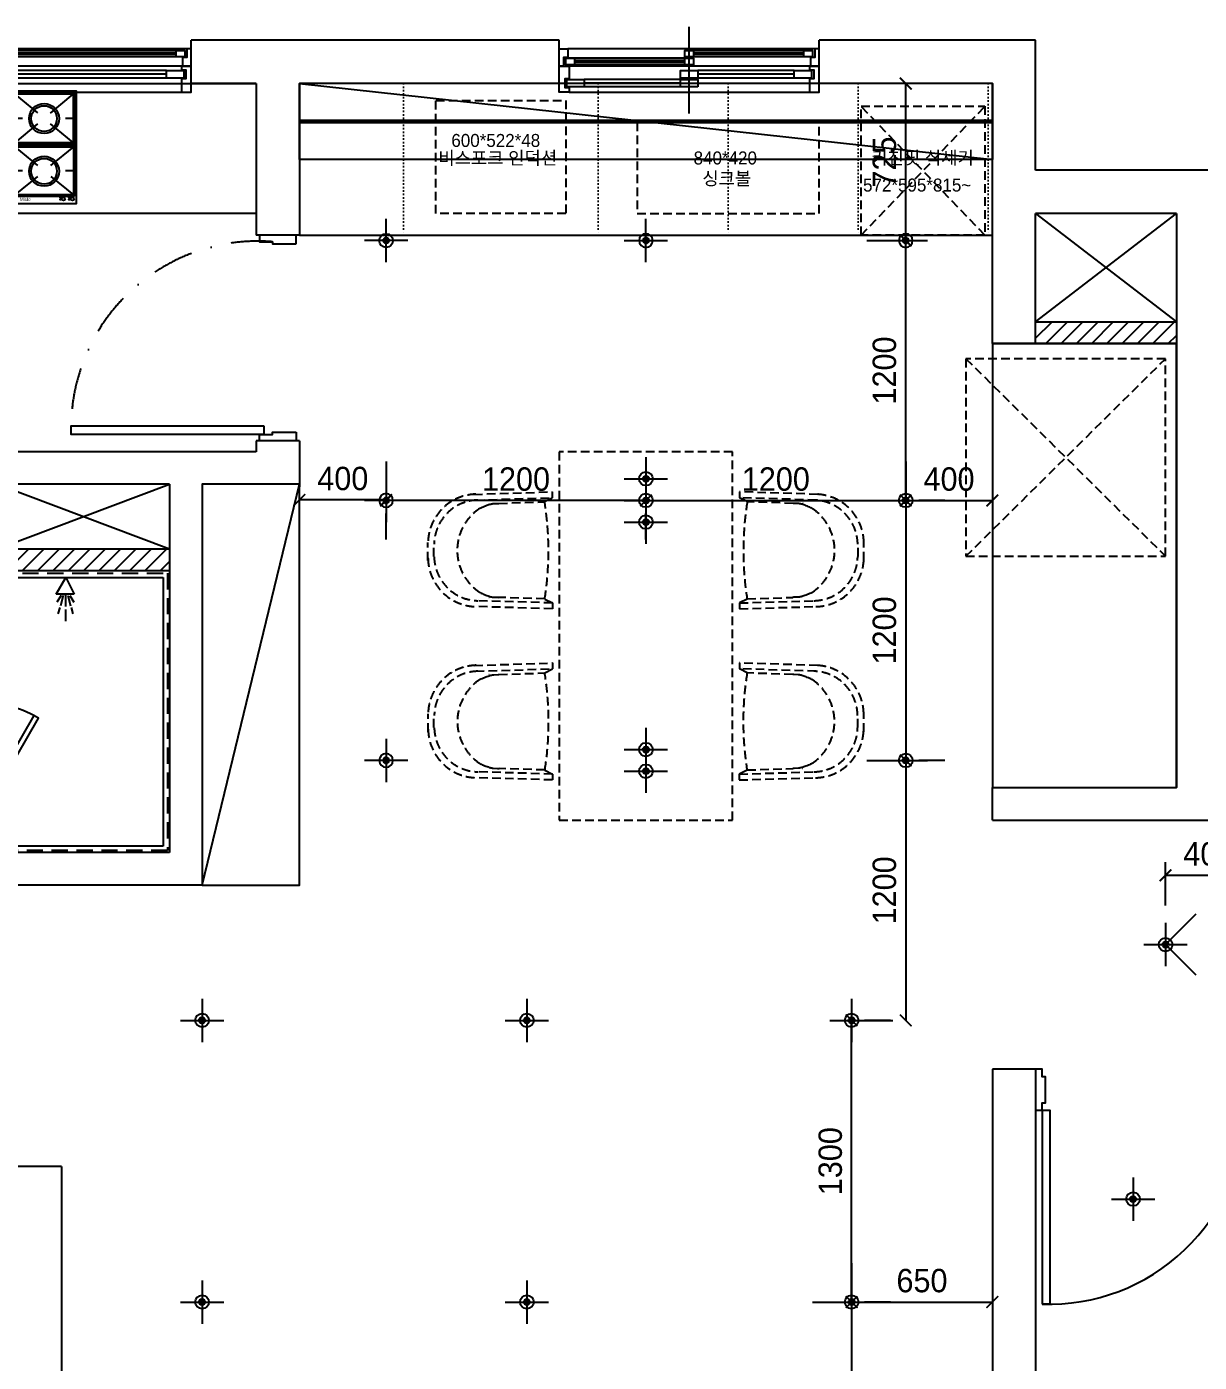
# Model space of a CAD drawing. Extents: x 11416736 to 11582377, y -14295679 to -14163266.
# Drawn here: x 11482548 to 11487963, y -14180405 to -14174239 of the extents above; entities that cross this region are included whole.
import ezdxf

# ---------------------------------------------------------------- set-up
doc = ezdxf.new("R2010")
doc.units = 0
doc.header["$LTSCALE"] = 50
doc.header["$MEASUREMENT"] = 0
for name, pattern in [('DASHDOT', [25.4, 12.7, -6.35, 0, -6.35]), ('DH-HID2', [1.2, 0.8, -0.4]), ('DOT', [6.35, 0, -6.35]), ('HID', [2.3, 1.5, -0.8]), ('HIDDEN', [0.375, 0.25, -0.125])]:
    doc.linetypes.add(name, pattern=pattern)
doc.layers.get('0').update_dxf_attribs({"linetype": 'CONTINUOUS'})
doc.layers.get('DEFPOINTS').update_dxf_attribs({"linetype": 'CONTINUOUS'})
for name, color, linetype in [('! 06 중심선', 11, 'CONTINUOUS'), ('! 07 유리', 153, 'CONTINUOUS'), ('! 08 창호', 4, 'CONTINUOUS'), ('! 32 스크린 75', 155, 'CONTINUOUS'), ('- 02 내력벽', 2, 'CONTINUOUS'), ('- 03 비내력벽', 93, 'CONTINUOUS'), ('- 04 마감선 01', 125, 'CONTINUOUS'), ('- 06 마감선 03_방수', 8, 'HIDDEN'), ('07-DIM WAL', 5, 'CONTINUOUS'), ('6', 6, 'CONTINUOUS'), ('BATH', 4, 'CONTINUOUS'), ('CEIL-LIGHT', 7, 'CONTINUOUS'), ('CO-FURB-DN', 9, 'CONTINUOUS'), ('E-FUR(FIX)', 6, 'CONTINUOUS'), ('F-DOOR', 4, 'CONTINUOUS'), ('FU-FURM', 251, 'DH-HID2'), ('RC-LIGHT', 7, 'CONTINUOUS')]:
    doc.layers.add(name, color=color, linetype=linetype)
doc.styles.add('DH-TEXT', font='')
doc.styles.add('YOURNAME', font='HY울릉도M.TTF')
doc.styles.add('코레일둥고', font='Korail_Round_Gothic_Medium.ttf')
doc.styles.get('DH-TEXT').set_extended_font_data('HY울릉도L')
doc.dimstyles.new('YOURNAME-60', dxfattribs={"dimscale": 60, "dimtxt": 1.8, "dimasz": 0.9, "dimexe": 1, "dimexo": 3, "dimgap": 0.7, "dimtad": 1, "dimdec": 0, "dimzin": 0, "dimdsep": 46, "dimtxsty": 'YOURNAME', "dimblk": 'ARCHTICK', "dimcen": 0, "dimclrd": 1, "dimclre": 1, "dimclrt": 7, "dimadec": 0, "dimazin": 0, "dimtfac": 1, "dimtdec": 0, "dimtix": 1, "dimtmove": 2, "dimatfit": 3, "dimldrblk": 'ARCHTICK', "dimfxl": 0, "dimtolj": 1, "dimtzin": 0, "dimarcsym": 0})

# ---------------------------------------------------------------- blocks, each defined once
blk = doc.blocks.new('F-512')
at = {"layer": 'FU-FURM'}
for p, q in [((502.1, 1056.6), (419.2, 1056.7)), ((1292.1, 1055.9), (1209.2, 1056)), ((482.9, 1029.6), (426.4, 1029.7)), ((1272.9, 1029), (1216.4, 1029)), ((196.3, 844.4), (184.7, 482.4)), ((223, 837.4), (211.7, 482.3)), ((253.4, 801.6), (251.1, 796)), ((255.8, 807), (253.4, 801.6)), ((258.1, 812), (255.8, 807)), ((260.4, 816.5), (258.1, 812)), ((649.7, 816), (652, 811.5)), ((652, 811.5), (654.4, 806.5)), ((654.4, 806.5), (656.7, 801.1)), ((697.7, 481.7), (687.1, 839.3)), ((724.7, 481.7), (714.3, 832.5)), ((986.3, 843.7), (974.7, 481.7)), ((1013, 836.7), (1001.7, 481.6)), ((1045.8, 806.3), (1043.4, 800.9)), ((1048.1, 811.3), (1045.8, 806.3)), ((1050.4, 815.8), (1048.1, 811.3)), ((1439.7, 815.3), (1442, 810.8)), ((1442, 810.8), (1444.4, 805.8)), ((1444.4, 805.8), (1446.7, 800.4)), ((1487.7, 481), (1477.1, 838.6)), ((1514.7, 481), (1504.3, 831.8)), ((238.8, 753.2), (238.4, 733.1)), ((239.2, 756.6), (238.8, 753.2)), ((239.8, 759.9), (239.2, 756.6)), ((240.4, 763.4), (239.8, 759.9)), ((241.2, 767), (240.4, 763.4)), ((242.3, 770.9), (241.2, 767)), ((243.5, 775.1), (242.3, 770.9)), ((245.1, 779.8), (243.5, 775.1)), ((246.9, 784.9), (245.1, 779.8)), ((248.9, 790.4), (246.9, 784.9)), ((251.1, 796), (248.9, 790.4)), ((656.7, 801.1), (659, 795.5)), ((659, 795.5), (661.2, 789.9)), ((661.2, 789.9), (663.2, 784.4)), ((663.2, 784.4), (665, 779.2)), ((665, 779.2), (666.6, 774.5)), ((666.6, 774.5), (667.8, 770.4)), ((667.8, 770.4), (668.8, 766.5)), ((668.8, 766.5), (669.6, 762.9)), ((669.6, 762.9), (670.3, 759.4)), ((670.3, 759.4), (670.8, 756.1)), ((670.8, 756.1), (671.2, 736)), ((1028.8, 752.5), (1028.4, 732.4)), ((1029.2, 755.9), (1028.8, 752.5)), ((1029.8, 759.3), (1029.2, 755.9)), ((1030.4, 762.7), (1029.8, 759.3)), ((1031.2, 766.3), (1030.4, 762.7)), ((1032.3, 770.2), (1031.2, 766.3)), ((1033.5, 774.4), (1032.3, 770.2)), ((1035.1, 779.1), (1033.5, 774.4)), ((1036.9, 784.2), (1035.1, 779.1)), ((1038.9, 789.7), (1036.9, 784.2)), ((1041.1, 795.3), (1038.9, 789.7)), ((1043.4, 800.9), (1041.1, 795.3)), ((1446.7, 800.4), (1449, 794.8)), ((1449, 794.8), (1451.2, 789.2)), ((1451.2, 789.2), (1453.2, 783.7)), ((1453.2, 783.7), (1455, 778.6)), ((1455, 778.6), (1456.6, 773.9)), ((1456.6, 773.9), (1457.8, 769.7)), ((1457.8, 769.7), (1458.8, 765.8)), ((1458.8, 765.8), (1459.6, 762.2)), ((1459.6, 762.2), (1460.3, 758.7)), ((1460.3, 758.7), (1460.8, 755.4)), ((1460.8, 755.4), (1461.2, 735.3)), ((238, 729.4), (230.9, 518.2)), ((238.4, 733.1), (238, 729.4)), ((671.2, 736), (671.6, 732.5)), ((671.6, 732.5), (672, 728.9)), ((678.6, 517.7), (672, 728.9)), ((1028, 728.7), (1020.9, 517.6)), ((1028.4, 732.4), (1028, 728.7)), ((1461.2, 735.3), (1461.6, 731.9)), ((1461.6, 731.9), (1462, 728.2)), ((1468.6, 517), (1462, 728.2)), ((229.7, 518.3), (211.7, 482.3)), ((679.7, 517.7), (697.7, 481.7)), ((1019.7, 517.6), (1001.7, 481.6)), ((1469.7, 517), (1487.7, 481)), ((1700, 450), (0, 450)), ((0, 450), (0, -350)), ((184.7, 482.4), (211.7, 482.3)), ((697.7, 481.7), (724.7, 481.7)), ((974.7, 481.7), (1001.7, 481.6)), ((1487.7, 481), (1514.7, 481)), ((1700, -350), (1700, 450)), ((0, -350), (1700, -350)), ((184.7, -382.4), (211.7, -382.3)), ((196.3, -744.4), (184.7, -382.4)), ((229.7, -418.3), (211.7, -382.3)), ((223, -737.4), (211.7, -382.3)), ((238, -629.4), (230.9, -418.2)), ((678.6, -417.7), (672, -628.9)), ((679.7, -417.7), (697.7, -381.7)), ((697.7, -381.7), (687.1, -739.3)), ((697.7, -381.7), (724.7, -381.7)), ((724.7, -381.7), (714.3, -732.5)), ((974.7, -381.7), (1001.7, -381.6)), ((986.3, -743.7), (974.7, -381.7)), ((1019.7, -417.6), (1001.7, -381.6)), ((1013, -736.7), (1001.7, -381.6)), ((1028, -628.7), (1020.9, -417.6)), ((1468.6, -417), (1462, -628.2)), ((1469.7, -417), (1487.7, -381)), ((1487.7, -381), (1477.1, -738.6)), ((1487.7, -381), (1514.7, -381)), ((1514.7, -381), (1504.3, -731.8)), ((238.4, -633.1), (238, -629.4)), ((238.8, -653.2), (238.4, -633.1)), ((239.2, -656.6), (238.8, -653.2)), ((239.8, -659.9), (239.2, -656.6)), ((240.4, -663.4), (239.8, -659.9)), ((241.2, -667), (240.4, -663.4)), ((242.3, -670.9), (241.2, -667)), ((243.5, -675.1), (242.3, -670.9)), ((245.1, -679.8), (243.5, -675.1)), ((665, -679.2), (666.6, -674.5)), ((666.6, -674.5), (667.8, -670.4)), ((667.8, -670.4), (668.8, -666.5)), ((668.8, -666.5), (669.6, -662.9)), ((669.6, -662.9), (670.3, -659.4)), ((670.3, -659.4), (670.8, -656.1)), ((670.8, -656.1), (671.2, -636)), ((671.2, -636), (671.6, -632.5)), ((671.6, -632.5), (672, -628.9)), ((1028.4, -632.4), (1028, -628.7)), ((1028.8, -652.5), (1028.4, -632.4)), ((1029.2, -655.9), (1028.8, -652.5)), ((1029.8, -659.3), (1029.2, -655.9)), ((1030.4, -662.7), (1029.8, -659.3)), ((1031.2, -666.3), (1030.4, -662.7)), ((1032.3, -670.2), (1031.2, -666.3)), ((1033.5, -674.4), (1032.3, -670.2)), ((1035.1, -679.1), (1033.5, -674.4)), ((1455, -678.6), (1456.6, -673.9)), ((1456.6, -673.9), (1457.8, -669.7)), ((1457.8, -669.7), (1458.8, -665.8)), ((1458.8, -665.8), (1459.6, -662.2)), ((1459.6, -662.2), (1460.3, -658.7)), ((1460.3, -658.7), (1460.8, -655.4)), ((1460.8, -655.4), (1461.2, -635.3)), ((1461.2, -635.3), (1461.6, -631.9)), ((1461.6, -631.9), (1462, -628.2)), ((246.9, -684.9), (245.1, -679.8)), ((248.9, -690.4), (246.9, -684.9)), ((251.1, -696), (248.9, -690.4)), ((253.4, -701.6), (251.1, -696)), ((255.8, -707), (253.4, -701.6)), ((258.1, -712), (255.8, -707)), ((260.4, -716.5), (258.1, -712)), ((649.7, -716), (652, -711.5)), ((652, -711.5), (654.4, -706.5)), ((654.4, -706.5), (656.7, -701.1)), ((656.7, -701.1), (659, -695.5)), ((659, -695.5), (661.2, -689.9)), ((661.2, -689.9), (663.2, -684.4)), ((663.2, -684.4), (665, -679.2)), ((1036.9, -684.2), (1035.1, -679.1)), ((1038.9, -689.7), (1036.9, -684.2)), ((1041.1, -695.3), (1038.9, -689.7)), ((1043.4, -700.9), (1041.1, -695.3)), ((1045.8, -706.3), (1043.4, -700.9)), ((1048.1, -711.3), (1045.8, -706.3)), ((1050.4, -715.8), (1048.1, -711.3)), ((1439.7, -715.3), (1442, -710.8)), ((1442, -710.8), (1444.4, -705.8)), ((1444.4, -705.8), (1446.7, -700.4)), ((1446.7, -700.4), (1449, -694.8)), ((1449, -694.8), (1451.2, -689.2)), ((1451.2, -689.2), (1453.2, -683.7)), ((1453.2, -683.7), (1455, -678.6)), ((502.1, -956.6), (419.2, -956.7)), ((482.9, -929.6), (426.4, -929.7)), ((1292.1, -955.9), (1209.2, -956)), ((1272.9, -929), (1216.4, -929))]:
    blk.add_line(p, q, dxfattribs=at)
for centre, radius, start, end in [((422.7, 829.5), 227.2, 90.767, 178.64329), ((487.5, 829.4), 227.2, 1.215, 89.0908), ((1212.7, 828.8), 227.2, 90.767, 178.64329), ((1277.5, 828.7), 227.2, 1.215, 89.0908), ((429.4, 821.7), 206.6, 90.767, 178.64347), ((480.8, 821.6), 206.6, 1.215, 89.0908), ((1219.4, 821), 206.6, 90.767, 178.64347), ((1270.8, 821), 206.6, 1.215, 89.0908), ((454.9, 689.3), 232.4, 33.053, 146.805), ((1244.9, 688.6), 232.4, 33.053, 146.805), ((454.9, 689.3), 232.4, 158.2072, 158.33), ((454.9, 689.3), 232.4, 21.528, 21.651), ((1244.9, 688.6), 232.4, 158.2072, 158.33), ((1244.9, 688.6), 232.4, 21.528, 21.651), ((456.5, 1915.2), 1415.3, 260.781, 279.077), ((1246.5, 1914.6), 1415.3, 260.781, 279.077), ((456.5, -1815.2), 1415.3, 80.923, 99.219), ((1246.5, -1814.6), 1415.3, 80.923, 99.219), ((454.9, -589.3), 232.4, 201.67, 201.7928), ((454.9, -589.3), 232.4, 338.349, 338.472), ((1244.9, -588.6), 232.4, 201.67, 201.7928), ((1244.9, -588.6), 232.4, 338.349, 338.472), ((422.7, -729.5), 227.2, 181.35671, 269.233), ((429.4, -721.7), 206.6, 181.35653, 269.233), ((454.9, -589.3), 232.4, 213.195, 326.947), ((480.8, -721.6), 206.6, 270.9092, 358.785), ((487.5, -729.4), 227.2, 270.9092, 358.785), ((1212.7, -728.8), 227.2, 181.35671, 269.233), ((1219.4, -721), 206.6, 181.35653, 269.233), ((1244.9, -588.6), 232.4, 213.195, 326.947), ((1270.8, -721), 206.6, 270.9092, 358.785), ((1277.5, -728.7), 227.2, 270.9092, 358.785)]:
    blk.add_arc(centre, radius, start, end, dxfattribs=at)
blk = doc.blocks.new('FFLOOR')
at = {"layer": '- 03 비내력벽', "ltscale": 30}
h = blk.add_hatch(dxfattribs=at)
h.set_pattern_fill('_USER', color=3, scale=50, angle=45, pattern_type=0)
h.set_pattern_definition([(45, (0, 0), (-35.35533906, 35.35533906), [])])
h.paths.add_polyline_path([(11457407.6, -14176651.5), (11456607.6, -14176651.5), (11456607.6, -14176351.5), (11456507.6, -14176351.5), (11456507.6, -14176751.5), (11457407.6, -14176751.5)])
h.paths.add_polyline_path([(11462057.6, -14175601.5), (11461407.6, -14175601.5), (11461407.6, -14175701.5), (11462057.6, -14175701.5)])
at = {"layer": '! 06 중심선'}
for p, q in [((11461407.6, -14175601.5), (11462057.6, -14175101.5)), ((11461407.6, -14175101.5), (11462057.6, -14175601.5)), ((11457407.6, -14176651.5), (11456607.6, -14176351.5)), ((11456607.6, -14176651.5), (11457407.6, -14176351.5))]:
    blk.add_line(p, q, dxfattribs=at)
at = {"layer": '! 07 유리', "ltscale": 2}
blk.add_lwpolyline([(11456781, -14177419.3), (11456481, -14177939), (11456502.6, -14177951.5), (11456802.6, -14177431.8)], close=True, dxfattribs=at)
at = {"layer": '! 07 유리'}
blk.add_arc((11456502.6, -14177951.5), 600.5, 62.38594, 90, dxfattribs=at)
at = {"layer": '! 08 창호'}
blk.add_line((11461437.6, -14179241.5), (11461437.6, -14180136.5), dxfattribs=at)
blk.add_lwpolyline([(11461407.6, -14179241.5), (11461437.6, -14179241.5), (11461437.6, -14179206.5), (11461452.6, -14179206.5), (11461452.6, -14179086.5), (11461437.6, -14179086.5), (11461437.6, -14179051.5), (11461407.6, -14179051.5)], close=True, dxfattribs=at)
blk.add_lwpolyline([(11461437.6, -14179241.5), (11461472.6, -14179241.5), (11461472.6, -14180136.5), (11461437.6, -14180136.5)], dxfattribs=at)
blk.add_arc((11461467.7, -14179226.9), 910, 268.10626, 359.08416, dxfattribs=at)
at = {"layer": '! 32 스크린 75'}
for p, q in [((11459807.6, -14174639), (11459807.6, -14174239)), ((11457487.6, -14174341.5), (11455747.6, -14174341.5)), ((11457437.6, -14174348.5), (11456587.6, -14174348.5)), ((11457437.6, -14174359.5), (11456627.6, -14174359.5)), ((11457437.6, -14174367.5), (11456627.6, -14174367.5)), ((11457437.6, -14174378.5), (11456627.6, -14174378.5)), ((11459787.6, -14174384.5), (11459237.6, -14174384.5)), ((11460387.6, -14174341.5), (11459247.6, -14174341.5)), ((11460337.6, -14174348.5), (11459787.6, -14174348.5)), ((11460337.6, -14174359.5), (11459827.6, -14174359.5)), ((11460337.6, -14174367.5), (11459827.6, -14174367.5)), ((11460337.6, -14174378.5), (11459827.6, -14174378.5)), ((11457462.6, -14174421.5), (11455752.6, -14174421.5)), ((11457392.6, -14174441), (11456647.6, -14174441)), ((11460362.6, -14174421.5), (11459252.6, -14174421.5)), ((11459787.6, -14174395.5), (11459277.6, -14174395.5)), ((11459787.6, -14174403.5), (11459277.6, -14174403.5)), ((11459787.6, -14174414.5), (11459277.6, -14174414.5)), ((11460292.6, -14174441), (11459847.6, -14174441)), ((11457392.6, -14174458), (11456647.6, -14174458)), ((11457392.6, -14174476), (11456647.6, -14174476)), ((11459767.6, -14174482), (11459322.6, -14174482)), ((11459767.6, -14174499), (11459322.6, -14174499)), ((11460292.6, -14174458), (11459847.6, -14174458)), ((11460292.6, -14174476), (11459847.6, -14174476)), ((11455752.6, -14174541.5), (11457462.6, -14174541.5)), ((11459252.6, -14174541.5), (11460362.6, -14174541.5)), ((11459767.6, -14174517), (11459322.6, -14174517))]:
    blk.add_line(p, q, dxfattribs=at)
for points in [[(11457477.6, -14174378.5), (11457437.6, -14174378.5), (11457437.6, -14174348.5), (11457477.6, -14174348.5)], [(11459277.6, -14174414.5), (11459237.6, -14174414.5), (11459237.6, -14174384.5), (11459277.6, -14174384.5)], [(11459827.6, -14174378.5), (11459787.6, -14174378.5), (11459787.6, -14174348.5), (11459827.6, -14174348.5)], [(11459827.6, -14174414.5), (11459787.6, -14174414.5), (11459787.6, -14174384.5), (11459827.6, -14174384.5)], [(11460377.6, -14174378.5), (11460337.6, -14174378.5), (11460337.6, -14174348.5), (11460377.6, -14174348.5)], [(11457472.6, -14174476), (11457392.6, -14174476), (11457392.6, -14174441), (11457472.6, -14174441)], [(11457507.6, -14174421.5), (11457462.6, -14174421.5), (11457462.6, -14174438), (11457482.6, -14174438), (11457482.6, -14174479), (11457462.6, -14174479), (11457462.6, -14174541.5), (11457507.6, -14174541.5)], [(11459207.6, -14174421.5), (11459252.6, -14174421.5), (11459252.6, -14174479), (11459232.6, -14174479), (11459232.6, -14174520), (11459252.6, -14174520), (11459252.6, -14174541.5), (11459207.6, -14174541.5)], [(11459847.6, -14174476), (11459767.6, -14174476), (11459767.6, -14174441), (11459847.6, -14174441)], [(11460372.6, -14174476), (11460292.6, -14174476), (11460292.6, -14174441), (11460372.6, -14174441)], [(11460407.6, -14174421.5), (11460362.6, -14174421.5), (11460362.6, -14174438), (11460382.6, -14174438), (11460382.6, -14174479), (11460362.6, -14174479), (11460362.6, -14174541.5), (11460407.6, -14174541.5)], [(11459322.6, -14174517), (11459242.6, -14174517), (11459242.6, -14174482), (11459322.6, -14174482)], [(11459847.6, -14174517), (11459767.6, -14174517), (11459767.6, -14174482), (11459847.6, -14174482)]]:
    blk.add_lwpolyline(points, close=True, dxfattribs=at)
for points in [[(11457507.6, -14174366.5), (11457507.6, -14174341.5), (11457487.6, -14174341.5), (11457487.6, -14174381.5), (11457467.6, -14174381.5), (11457467.6, -14174421.5), (11457507.6, -14174421.5), (11457507.6, -14174396.5)], [(11459207.6, -14174366.5), (11459207.6, -14174341.5), (11459247.6, -14174341.5), (11459247.6, -14174381.5), (11459227.6, -14174381.5), (11459227.6, -14174421.5), (11459207.6, -14174421.5), (11459207.6, -14174396.5)], [(11460407.6, -14174366.5), (11460407.6, -14174341.5), (11460387.6, -14174341.5), (11460387.6, -14174381.5), (11460367.6, -14174381.5), (11460367.6, -14174421.5), (11460407.6, -14174421.5), (11460407.6, -14174396.5)]]:
    blk.add_lwpolyline(points, dxfattribs=at)
at = {"layer": '- 02 내력벽', "ltscale": 30}
for p, q in [((11459207.6, -14174301.5), (11457507.6, -14174301.5)), ((11461407.6, -14174301.5), (11460407.6, -14174301.5)), ((11457807.6, -14174501.5), (11457507.6, -14174501.5)), ((11457807.6, -14174501.5), (11457807.6, -14175201.5)), ((11459207.6, -14174501.5), (11458007.6, -14174501.5)), ((11458007.6, -14174501.5), (11458007.6, -14175201.5)), ((11461207.6, -14174501.5), (11460407.6, -14174501.5)), ((11461207.6, -14175701.5), (11461207.6, -14174501.5)), ((11463507.6, -14174901.5), (11461407.6, -14174901.5)), ((11461407.6, -14175701.5), (11461407.6, -14175101.5)), ((11462057.6, -14175101.5), (11462057.6, -14177751.5)), ((11458007.6, -14175201.5), (11457807.6, -14175201.5)), ((11461207.6, -14175701.5), (11461407.6, -14175701.5)), ((11457807.6, -14176151.5), (11457807.6, -14176201.5)), ((11458007.6, -14176151.5), (11457807.6, -14176151.5)), ((11458007.6, -14176151.5), (11458007.6, -14176351.5)), ((11457807.6, -14176201.5), (11455107.6, -14176201.5)), ((11457407.6, -14176351.5), (11455107.6, -14176351.5)), ((11457407.6, -14176351.5), (11457407.6, -14178051.5)), ((11458007.6, -14176351.5), (11457557.6, -14176351.5)), ((11457557.6, -14176351.5), (11457557.6, -14178201.5)), ((11461207.6, -14177751.5), (11462057.6, -14177751.5)), ((11461207.6, -14177901.5), (11461207.6, -14177751.5)), ((11461207.6, -14177901.5), (11462407.6, -14177901.5)), ((11457407.6, -14178051.5), (11455907.6, -14178051.5)), ((11457557.6, -14178201.5), (11455907.6, -14178201.5)), ((11461207.6, -14179051.5), (11461207.6, -14183351.5)), ((11461407.6, -14179051.5), (11461207.6, -14179051.5)), ((11461407.6, -14179051.5), (11461407.6, -14182601.5)), ((11456907.6, -14179501.5), (11456707.6, -14179501.5)), ((11456907.6, -14179501.5), (11456907.6, -14183351.5))]:
    blk.add_line(p, q, dxfattribs=at)
at = {"layer": '- 02 내력벽'}
for p, q in [((11457507.6, -14174501.5), (11457507.6, -14174301.5)), ((11459207.6, -14174501.5), (11459207.6, -14174301.5)), ((11460407.6, -14174501.5), (11460407.6, -14174301.5)), ((11461407.6, -14174901.5), (11461407.6, -14174301.5)), ((11462057.6, -14175101.5), (11461407.6, -14175101.5))]:
    blk.add_line(p, q, dxfattribs=at)
at = {"layer": '- 03 비내력벽', "color": 3, "ltscale": 30}
for p, q in [((11461407.6, -14175601.5), (11462057.6, -14175601.5)), ((11461407.6, -14175701.5), (11462057.6, -14175701.5))]:
    blk.add_line(p, q, dxfattribs=at)
for points in [[(11457407.6, -14176751.5), (11456507.6, -14176751.5), (11456507.6, -14176351.5)], [(11457407.6, -14176651.5), (11456607.6, -14176651.5), (11456607.6, -14176351.5)]]:
    blk.add_lwpolyline(points, dxfattribs=at)
at = {"layer": '- 04 마감선 01', "ltscale": 30}
for p, q in [((11456477.6, -14176781.5), (11457377.6, -14176781.5)), ((11457377.6, -14176781.5), (11457377.6, -14178021.5)), ((11457377.6, -14178021.5), (11455907.6, -14178021.5))]:
    blk.add_line(p, q, dxfattribs=at)
at = {"layer": '- 06 마감선 03_방수', "linetype": 'HID'}
for p, q in [((11456497.6, -14176761.5), (11457397.6, -14176761.5)), ((11457397.6, -14176761.5), (11457397.6, -14178041.5)), ((11457397.6, -14178041.5), (11455907.6, -14178041.5))]:
    blk.add_line(p, q, dxfattribs=at)
blk = doc.blocks.new('FB-008')
at = {"layer": 'CO-FURB-DN', "color": 251}
for p, q in [((290, 510), (10, 510)), ((290, 510), (10, 510)), ((10, 510), (10, 35)), ((10, 510), (10, 277.5)), ((285, 505), (15, 505)), ((15, 505), (119.9, 418.5)), ((15, 505), (15, 282.5)), ((281.9, 505), (177.6, 418.2)), ((285, 282.5), (285, 505)), ((290, 35), (290, 510)), ((290, 277.5), (290, 510)), ((50.4, 392.8), (15.3, 392.8)), ((285, 392.8), (249, 392.8)), ((119.2, 367.9), (16.6, 282.5)), ((178.5, 368.5), (282.9, 282.5)), ((287.9, 277.5), (8.5, 277.5)), ((287.9, 267.5), (8.5, 267.5)), ((10, 277.5), (290, 277.5)), ((15, 282.5), (285, 282.5)), ((15, 262.5), (285, 262.5)), ((15, 262.5), (120.1, 175.9)), ((15, 40), (15, 262.5)), ((285, 262.5), (179.5, 175.6)), ((285, 262.5), (285, 40)), ((50.4, 152.1), (14.1, 152.1)), ((118.8, 125.5), (15, 40)), ((180.8, 125.9), (285, 40)), ((285, 152.1), (249, 152.1)), ((10, 35), (290, 35)), ((285, 40), (15, 40))]:
    blk.add_line(p, q, dxfattribs=at)
at = {"layer": 'CO-FURB-DN'}
blk.add_lwpolyline([(0, 0), (300, 0), (300, 520), (0, 520)], close=True, dxfattribs=at)
at = {"layer": 'CO-FURB-DN', "color": 251}
for centre, radius in [((149.7, 392.8), 69.3), ((149.7, 392.8), 59.3), ((149.7, 149.9), 69.3), ((149.7, 149.9), 59.3), ((224.7, 27.8), 1.38), ((224.7, 19.1), 1.38), ((239.5, 22.1), 7.55), ((265.6, 27.8), 1.38), ((265.6, 19.1), 1.38), ((281, 22.1), 7.55)]:
    blk.add_circle(centre, radius, dxfattribs=at)
at = {"layer": 'CO-FURB-DN', "color": 251, "style": 'DH-TEXT'}
blk.add_text('Miele', height=15, dxfattribs=at).set_placement((38.3, 12.3))
blk = doc.blocks.new('cjswjdeh')
at = {"layer": '6', "color": 8, "ltscale": 30}
blk.add_line((11483357.6, -14178201.5), (11483807.6, -14176351.5), dxfattribs=at)
for points in [[(11483607.6, -14174501.5), (11483607.6, -14175101.5), (11482407.6, -14175101.5), (11482407.6, -14174501.5), (11483607.6, -14174501.5)], [(11483807.6, -14174501.5), (11483807.6, -14175201.5), (11487007.6, -14175201.5), (11487007.6, -14174501.5), (11483807.6, -14174501.5)], [(11487007.6, -14174501.5), (11487007.6, -14174851.5), (11483807.6, -14174851.5), (11483807.6, -14174501.5), (11487007.6, -14174851.5)]]:
    blk.add_lwpolyline(points, dxfattribs=at)
for points in [[(11487007.6, -14177751.5), (11487857.6, -14177751.5), (11487857.6, -14175701.5), (11487007.6, -14175701.5)], [(11483357.6, -14178201.5), (11483807.6, -14178201.5), (11483807.6, -14176351.5), (11483357.6, -14176351.5)]]:
    blk.add_lwpolyline(points, close=True, dxfattribs=at)
at = {"layer": 'BATH', "color": 8}
for p, q in [((11482683.3, -14176859), (11482727.6, -14176781.5)), ((11482727.6, -14176781.5), (11482767.4, -14176859)), ((11482767.4, -14176859), (11482683.3, -14176859)), ((11482706.1, -14176865.5), (11482687.2, -14176895.5)), ((11482715.9, -14176864.9), (11482703.5, -14176913.1)), ((11482726.3, -14176862.9), (11482726.3, -14176915.6)), ((11482736.8, -14176864.9), (11482749.2, -14176913.1)), ((11482746.6, -14176865.5), (11482765.5, -14176895.5)), ((11482700.3, -14176920.3), (11482691.8, -14176949)), ((11482726.3, -14176930.1), (11482726.3, -14176983.5)), ((11482752.4, -14176920.3), (11482760.9, -14176949))]:
    blk.add_line(p, q, dxfattribs=at)
at = {"layer": 'E-FUR(FIX)', "color": 8, "linetype": 'DOT', "ltscale": 0.05}
for p, q in [((11484287.6, -14174501.5), (11484287.6, -14175201.5)), ((11485187.6, -14174501.5), (11485187.6, -14175201.5)), ((11485787.6, -14174501.5), (11485787.6, -14175201.5)), ((11486387.6, -14174501.5), (11486387.6, -14175201.5)), ((11486987.6, -14174501.5), (11486987.6, -14175201.5))]:
    blk.add_line(p, q, dxfattribs=at)
at = {"layer": 'F-DOOR', "color": 8}
for points in [[(11483792.9, -14175241.5), (11483792.9, -14175201.5), (11483622.4, -14175201.5), (11483622.4, -14175231.5), (11483642.4, -14175231.5), (11483682.4, -14175231.5), (11483682.4, -14175241.5)], [(11483642.4, -14176081.5), (11483642.4, -14176121.5), (11482752.4, -14176121.5), (11482752.4, -14176081.5)], [(11483792.9, -14176111.5), (11483792.9, -14176151.5), (11483622.4, -14176151.5), (11483622.4, -14176121.5), (11483642.4, -14176121.5), (11483682.4, -14176121.5), (11483682.4, -14176111.5)]]:
    blk.add_lwpolyline(points, close=True, dxfattribs=at)
at = {"layer": 'F-DOOR', "color": 8, "linetype": 'DASHDOT', "ltscale": 0.3}
blk.add_arc((11483614.9, -14176091.5), 862.6, 85.51749, 180.66421, dxfattribs=at)
at = {"layer": 'FU-FURM', "color": 8}
for p, q in [((11486401.6, -14175201.5), (11486973.6, -14174606.5)), ((11486973.6, -14175201.5), (11486401.6, -14174606.5)), ((11486885.6, -14176683.5), (11487807.6, -14175771.5)), ((11486885.6, -14175771.5), (11487807.6, -14176683.5))]:
    blk.add_line(p, q, dxfattribs=at)
for points in [[(11485037.6, -14175101.5), (11484437.6, -14175101.5), (11484437.6, -14174579.5), (11485037.6, -14174579.5)], [(11486973.6, -14175201.5), (11486401.6, -14175201.5), (11486401.6, -14174606.5), (11486973.6, -14174606.5)], [(11485367.6, -14175101.5), (11486207.6, -14175101.5), (11486207.6, -14174681.5), (11485367.6, -14174681.5)], [(11486885.6, -14175771.5), (11486885.6, -14176683.5), (11487807.6, -14176683.5), (11487807.6, -14175771.5)]]:
    blk.add_lwpolyline(points, close=True, dxfattribs=at)
blk.add_blockref('FFLOOR', (25800, 0))
at = {"layer": 'CO-FURB-DN', "color": 8}
blk.add_blockref('FB-008', (11482478, -14175055.8), dxfattribs=at)
at = {"layer": 'FU-FURM', "color": 8, "rotation": 270}
blk.add_blockref('F-512', (11485357.6, -14176201.5), dxfattribs=at)
at = {"layer": 'FU-FURM', "color": 8, "style": '코레일둥고'}
for s, p in [('600*522*48', (11484508.9, -14174794)), ('비스포크 인덕션', (11484448.7, -14174874.9)), ('840*420', (11485627.9, -14174874.9)), ('키친핏 식세기', (11486448.3, -14174873.6)), ('싱크볼', (11485668, -14174969.8)), ('572*595*815~', (11486410.4, -14175000))]:
    blk.add_text(s, height=60, dxfattribs=at).set_placement(p)
blk = doc.blocks.new('1s')
at = {"linetype": 'Continuous'}
h = blk.add_hatch(color=4, dxfattribs=at)
h.dxf.hatch_style = 1
edge = h.paths.add_edge_path()
edge.add_arc((11539327.2, -14281065.6), 13.8, 0, 360)
at = {"color": 1, "linetype": 'Continuous'}
for p, q in [((11539327.2, -14280965.6), (11539327.2, -14281165.6)), ((11539427.2, -14281065.6), (11539227.2, -14281065.6))]:
    blk.add_line(p, q, dxfattribs=at)
at = {"color": 4, "linetype": 'Continuous'}
for radius in [31.5, 13.8]:
    blk.add_circle((11539327.2, -14281065.6), radius, dxfattribs=at)
blk = doc.blocks.new('_ARCHTICK')
at = {"color": 0, "linetype": 'ByBlock', "const_width": 0.15}
blk.add_lwpolyline([(-0.5, -0.5), (0.5, 0.5)], dxfattribs=at)
blk = doc.blocks.new('*D247')
at = {"layer": 'CEIL-LIGHT', "color": 1, "lineweight": -2, "ltscale": 30}
for p, q in [((11486177.6, -14180126.5), (11486297.6, -14180126.5)), ((11486357.6, -14180126.5), (11486357.6, -14181426.5)), ((11486177.6, -14181426.5), (11486297.6, -14181426.5))]:
    blk.add_line(p, q, dxfattribs=at)
at = {"layer": 'DEFPOINTS', "color": 0, "ltscale": 30}
for p in [(11486357.6, -14180126.5), (11486357.6, -14181426.5), (11486357.6, -14181426.5)]:
    blk.add_point(p, dxfattribs=at)
at = {"layer": 'CEIL-LIGHT', "color": 1, "lineweight": -2, "ltscale": 30, "xscale": 54, "yscale": 54, "zscale": 54}
for p, rotation in [((11486357.6, -14180126.5), 90), ((11486357.6, -14181426.5), 270)]:
    blk.add_blockref('_ARCHTICK', p, dxfattribs=dict(at, rotation=rotation))
at = {"layer": 'CEIL-LIGHT', "color": 7, "ltscale": 30, "insert": (11486259.5, -14180776.5), "char_height": 108, "attachment_point": 5, "rotation": 90, "style": 'YOURNAME'}
blk.add_mtext('\\A1;1300', dxfattribs=at)
blk = doc.blocks.new('*D249')
at = {"layer": 'CEIL-LIGHT', "color": 1, "lineweight": -2, "ltscale": 30}
for p, q in [((11485407.6, -14176246.1), (11485407.6, -14176366.1)), ((11486607.6, -14176246.1), (11486607.6, -14176366.1)), ((11485407.6, -14176426.1), (11486607.6, -14176426.1))]:
    blk.add_line(p, q, dxfattribs=at)
at = {"layer": 'DEFPOINTS', "color": 0, "ltscale": 30}
for p in [(11485407.6, -14176426.1), (11486607.6, -14176426.1), (11486607.6, -14176426.1)]:
    blk.add_point(p, dxfattribs=at)
at = {"layer": 'CEIL-LIGHT', "color": 1, "lineweight": -2, "ltscale": 30, "xscale": 54, "yscale": 54, "zscale": 54, "rotation": 180}
blk.add_blockref('_ARCHTICK', (11485407.6, -14176426.1), dxfattribs=at)
at = {"layer": 'CEIL-LIGHT', "color": 1, "lineweight": -2, "ltscale": 30, "xscale": 54, "yscale": 54, "zscale": 54}
blk.add_blockref('_ARCHTICK', (11486607.6, -14176426.1), dxfattribs=at)
at = {"layer": 'CEIL-LIGHT', "color": 7, "ltscale": 30, "insert": (11486007.6, -14176327.9), "char_height": 108, "attachment_point": 5, "style": 'YOURNAME'}
blk.add_mtext('\\A1;1200', dxfattribs=at)
blk = doc.blocks.new('*D250')
at = {"layer": 'CEIL-LIGHT', "color": 1, "lineweight": -2, "ltscale": 30}
for p, q in [((11486607.6, -14176426.1), (11486607.6, -14177626.1)), ((11486787.6, -14176426.1), (11486667.6, -14176426.1)), ((11486787.6, -14177626.1), (11486667.6, -14177626.1))]:
    blk.add_line(p, q, dxfattribs=at)
at = {"layer": 'DEFPOINTS', "color": 0, "ltscale": 30}
for p in [(11486607.6, -14176426.1), (11486607.6, -14177626.1), (11486607.6, -14177626.1)]:
    blk.add_point(p, dxfattribs=at)
at = {"layer": 'CEIL-LIGHT', "color": 1, "lineweight": -2, "ltscale": 30, "xscale": 54, "yscale": 54, "zscale": 54}
for p, rotation in [((11486607.6, -14176426.1), 90), ((11486607.6, -14177626.1), 270)]:
    blk.add_blockref('_ARCHTICK', p, dxfattribs=dict(at, rotation=rotation))
at = {"layer": 'CEIL-LIGHT', "color": 7, "ltscale": 30, "insert": (11486509.5, -14177026.1), "char_height": 108, "attachment_point": 5, "rotation": 90, "style": 'YOURNAME'}
blk.add_mtext('\\A1;1200', dxfattribs=at)
blk = doc.blocks.new('*D251')
at = {"layer": 'CEIL-LIGHT', "color": 1, "lineweight": -2, "ltscale": 30}
for p, q in [((11486427.6, -14177626.1), (11486547.6, -14177626.1)), ((11486607.6, -14177626.1), (11486607.6, -14178826.1)), ((11486427.6, -14178826.1), (11486547.6, -14178826.1))]:
    blk.add_line(p, q, dxfattribs=at)
at = {"layer": 'DEFPOINTS', "color": 0, "ltscale": 30}
for p in [(11486607.6, -14177626.1), (11486607.6, -14178826.1), (11486607.6, -14178826.1)]:
    blk.add_point(p, dxfattribs=at)
at = {"layer": 'CEIL-LIGHT', "color": 1, "lineweight": -2, "ltscale": 30, "xscale": 54, "yscale": 54, "zscale": 54}
for p, rotation in [((11486607.6, -14177626.1), 90), ((11486607.6, -14178826.1), 270)]:
    blk.add_blockref('_ARCHTICK', p, dxfattribs=dict(at, rotation=rotation))
at = {"layer": 'CEIL-LIGHT', "color": 7, "ltscale": 30, "insert": (11486509.5, -14178226.1), "char_height": 108, "attachment_point": 5, "rotation": 90, "style": 'YOURNAME'}
blk.add_mtext('\\A1;1200', dxfattribs=at)
blk = doc.blocks.new('*D252')
at = {"layer": '07-DIM WAL', "color": 1, "lineweight": -2, "ltscale": 30}
for p, q in [((11486427.6, -14175226.1), (11486547.6, -14175226.1)), ((11486607.6, -14176426.1), (11486607.6, -14175226.1)), ((11486427.6, -14176426.1), (11486547.6, -14176426.1))]:
    blk.add_line(p, q, dxfattribs=at)
at = {"layer": 'DEFPOINTS', "color": 0, "ltscale": 30}
for p in [(11486607.6, -14175226.1), (11486607.6, -14175226.1), (11486607.6, -14176426.1)]:
    blk.add_point(p, dxfattribs=at)
at = {"layer": '07-DIM WAL', "color": 1, "lineweight": -2, "ltscale": 30, "xscale": 54, "yscale": 54, "zscale": 54}
for p, rotation in [((11486607.6, -14175226.1), 90), ((11486607.6, -14176426.1), 270)]:
    blk.add_blockref('_ARCHTICK', p, dxfattribs=dict(at, rotation=rotation))
at = {"layer": '07-DIM WAL', "color": 7, "ltscale": 30, "insert": (11486509.5, -14175826.1), "char_height": 108, "attachment_point": 5, "rotation": 90, "style": 'YOURNAME'}
blk.add_mtext('\\A1;1200', dxfattribs=at)
blk = doc.blocks.new('*D253')
at = {"layer": '07-DIM WAL', "color": 1, "lineweight": -2, "ltscale": 30}
for p, q in [((11486607.6, -14175226.1), (11486607.6, -14174501.5)), ((11486787.6, -14174501.5), (11486667.6, -14174501.5)), ((11486427.6, -14175226.1), (11486547.6, -14175226.1))]:
    blk.add_line(p, q, dxfattribs=at)
at = {"layer": 'DEFPOINTS', "color": 0, "ltscale": 30}
for p in [(11486607.6, -14174501.5), (11486607.6, -14174501.5), (11486607.6, -14175226.1)]:
    blk.add_point(p, dxfattribs=at)
at = {"layer": '07-DIM WAL', "color": 1, "lineweight": -2, "ltscale": 30, "xscale": 54, "yscale": 54, "zscale": 54}
for p, rotation in [((11486607.6, -14174501.5), 90), ((11486607.6, -14175226.1), 270)]:
    blk.add_blockref('_ARCHTICK', p, dxfattribs=dict(at, rotation=rotation))
at = {"layer": '07-DIM WAL', "color": 7, "ltscale": 30, "insert": (11486509.6, -14174863.8), "char_height": 108, "attachment_point": 5, "rotation": 90, "style": 'YOURNAME'}
blk.add_mtext('\\A1;725', dxfattribs=at)
blk = doc.blocks.new('*D254')
at = {"layer": '07-DIM WAL', "color": 1, "lineweight": -2, "ltscale": 30}
for p, q in [((11485407.6, -14176426.1), (11484207.6, -14176426.1)), ((11484207.6, -14176606.1), (11484207.6, -14176486.1)), ((11485407.6, -14176606.1), (11485407.6, -14176486.1))]:
    blk.add_line(p, q, dxfattribs=at)
at = {"layer": 'DEFPOINTS', "color": 0, "ltscale": 30}
for p in [(11484207.6, -14176426.1), (11484207.6, -14176426.1), (11485407.6, -14176426.1)]:
    blk.add_point(p, dxfattribs=at)
at = {"layer": '07-DIM WAL', "color": 1, "lineweight": -2, "ltscale": 30, "xscale": 54, "yscale": 54, "zscale": 54, "rotation": 180}
blk.add_blockref('_ARCHTICK', (11484207.6, -14176426.1), dxfattribs=at)
at = {"layer": '07-DIM WAL', "color": 1, "lineweight": -2, "ltscale": 30, "xscale": 54, "yscale": 54, "zscale": 54}
blk.add_blockref('_ARCHTICK', (11485407.6, -14176426.1), dxfattribs=at)
at = {"layer": '07-DIM WAL', "color": 7, "ltscale": 30, "insert": (11484807.6, -14176327.9), "char_height": 108, "attachment_point": 5, "style": 'YOURNAME'}
blk.add_mtext('\\A1;1200', dxfattribs=at)
blk = doc.blocks.new('*D255')
at = {"layer": '07-DIM WAL', "color": 1, "lineweight": -2, "ltscale": 30}
for p, q in [((11483807.6, -14176243.5), (11483807.6, -14176363.5)), ((11484207.6, -14176246.1), (11484207.6, -14176363.5)), ((11484207.6, -14176423.5), (11483807.6, -14176423.5))]:
    blk.add_line(p, q, dxfattribs=at)
at = {"layer": 'DEFPOINTS', "color": 0, "ltscale": 30}
for p in [(11483807.6, -14176423.5), (11483807.6, -14176423.5), (11484207.6, -14176426.1)]:
    blk.add_point(p, dxfattribs=at)
at = {"layer": '07-DIM WAL', "color": 1, "lineweight": -2, "ltscale": 30, "xscale": 54, "yscale": 54, "zscale": 54, "rotation": 180}
blk.add_blockref('_ARCHTICK', (11483807.6, -14176423.5), dxfattribs=at)
at = {"layer": '07-DIM WAL', "color": 1, "lineweight": -2, "ltscale": 30, "xscale": 54, "yscale": 54, "zscale": 54}
blk.add_blockref('_ARCHTICK', (11484207.6, -14176423.5), dxfattribs=at)
at = {"layer": '07-DIM WAL', "color": 7, "ltscale": 30, "insert": (11484007.6, -14176325.3), "char_height": 108, "attachment_point": 5, "style": 'YOURNAME'}
blk.add_mtext('\\A1;400', dxfattribs=at)
blk = doc.blocks.new('*D256')
at = {"layer": '07-DIM WAL', "color": 1, "lineweight": -2, "ltscale": 30}
for p, q in [((11486607.6, -14176246.1), (11486607.6, -14176366.1)), ((11487007.6, -14176246.1), (11487007.6, -14176366.1)), ((11486607.6, -14176426.1), (11487007.6, -14176426.1))]:
    blk.add_line(p, q, dxfattribs=at)
at = {"layer": 'DEFPOINTS', "color": 0, "ltscale": 30}
for p in [(11486607.6, -14176426.1), (11487007.6, -14176426.1), (11487007.6, -14176426.1)]:
    blk.add_point(p, dxfattribs=at)
at = {"layer": '07-DIM WAL', "color": 1, "lineweight": -2, "ltscale": 30, "xscale": 54, "yscale": 54, "zscale": 54, "rotation": 180}
blk.add_blockref('_ARCHTICK', (11486607.6, -14176426.1), dxfattribs=at)
at = {"layer": '07-DIM WAL', "color": 1, "lineweight": -2, "ltscale": 30, "xscale": 54, "yscale": 54, "zscale": 54}
blk.add_blockref('_ARCHTICK', (11487007.6, -14176426.1), dxfattribs=at)
at = {"layer": '07-DIM WAL', "color": 7, "ltscale": 30, "insert": (11486807.6, -14176327.9), "char_height": 108, "attachment_point": 5, "style": 'YOURNAME'}
blk.add_mtext('\\A1;400', dxfattribs=at)
blk = doc.blocks.new('*D257')
at = {"layer": '07-DIM WAL', "color": 1, "lineweight": -2, "ltscale": 30}
for p, q in [((11486357.6, -14180126.5), (11486357.6, -14178826.1)), ((11486537.6, -14178826.1), (11486417.6, -14178826.1)), ((11486537.6, -14180126.5), (11486417.6, -14180126.5))]:
    blk.add_line(p, q, dxfattribs=at)
at = {"layer": 'DEFPOINTS', "color": 0, "ltscale": 30}
for p in [(11486357.6, -14178826.1), (11486357.6, -14178826.1), (11486357.6, -14180126.5)]:
    blk.add_point(p, dxfattribs=at)
at = {"layer": '07-DIM WAL', "color": 1, "lineweight": -2, "ltscale": 30, "xscale": 54, "yscale": 54, "zscale": 54}
for p, rotation in [((11486357.6, -14178826.1), 90), ((11486357.6, -14180126.5), 270)]:
    blk.add_blockref('_ARCHTICK', p, dxfattribs=dict(at, rotation=rotation))
at = {"layer": '07-DIM WAL', "color": 7, "ltscale": 30, "insert": (11486259.5, -14179476.3), "char_height": 108, "attachment_point": 5, "rotation": 90, "style": 'YOURNAME'}
blk.add_mtext('\\A1;1300', dxfattribs=at)
blk = doc.blocks.new('*D258')
at = {"layer": '07-DIM WAL', "color": 1, "lineweight": -2, "ltscale": 30}
for p, q in [((11486357.6, -14179946.5), (11486357.6, -14180066.5)), ((11487007.6, -14179946.5), (11487007.6, -14180066.5)), ((11486357.6, -14180126.5), (11487007.6, -14180126.5))]:
    blk.add_line(p, q, dxfattribs=at)
at = {"layer": 'DEFPOINTS', "color": 0, "ltscale": 30}
for p in [(11486357.6, -14180126.5), (11487007.6, -14180126.5), (11487007.6, -14180126.5)]:
    blk.add_point(p, dxfattribs=at)
at = {"layer": '07-DIM WAL', "color": 1, "lineweight": -2, "ltscale": 30, "xscale": 54, "yscale": 54, "zscale": 54, "rotation": 180}
blk.add_blockref('_ARCHTICK', (11486357.6, -14180126.5), dxfattribs=at)
at = {"layer": '07-DIM WAL', "color": 1, "lineweight": -2, "ltscale": 30, "xscale": 54, "yscale": 54, "zscale": 54}
blk.add_blockref('_ARCHTICK', (11487007.6, -14180126.5), dxfattribs=at)
at = {"layer": '07-DIM WAL', "color": 7, "ltscale": 30, "insert": (11486682.6, -14180028.2), "char_height": 108, "attachment_point": 5, "style": 'YOURNAME'}
blk.add_mtext('\\A1;650', dxfattribs=at)
blk = doc.blocks.new('*D263')
at = {"layer": '07-DIM WAL', "color": 1, "lineweight": -2, "ltscale": 30}
for p, q in [((11487807.6, -14178296.5), (11487807.6, -14178096.4)), ((11488207.6, -14178296.5), (11488207.6, -14178096.4)), ((11487807.6, -14178156.4), (11488207.6, -14178156.4))]:
    blk.add_line(p, q, dxfattribs=at)
at = {"layer": 'DEFPOINTS', "color": 0, "ltscale": 30}
for p in [(11488207.6, -14178156.4), (11487807.6, -14178476.5), (11488207.6, -14178476.5)]:
    blk.add_point(p, dxfattribs=at)
at = {"layer": '07-DIM WAL', "color": 1, "lineweight": -2, "ltscale": 30, "xscale": 54, "yscale": 54, "zscale": 54, "rotation": 180}
blk.add_blockref('_ARCHTICK', (11487807.6, -14178156.4), dxfattribs=at)
at = {"layer": '07-DIM WAL', "color": 1, "lineweight": -2, "ltscale": 30, "xscale": 54, "yscale": 54, "zscale": 54}
blk.add_blockref('_ARCHTICK', (11488207.6, -14178156.4), dxfattribs=at)
at = {"layer": '07-DIM WAL', "color": 7, "ltscale": 30, "insert": (11488007.6, -14178058.2), "char_height": 108, "attachment_point": 5, "style": 'YOURNAME'}
blk.add_mtext('\\A1;400', dxfattribs=at)

msp = doc.modelspace()

# ---------------------------------------------------------------- linework, layer by layer
at = {"layer": 'RC-LIGHT', "color": 10, "linetype": 'HID', "const_width": 20}
msp.add_lwpolyline([(11483807.6, -14174676.5), (11487007.6, -14174676.5)], dxfattribs=at)
at = {"layer": 'RC-LIGHT'}
msp.add_lwpolyline([(11487949.1, -14178617.9), (11487807.6, -14178476.5), (11487949.1, -14178335)], dxfattribs=at)

# ---------------------------------------------------------------- block references
msp.add_blockref('cjswjdeh', (0, 0))
for p, rotation in [((25765273.3, -2635898.9), 270), ((-2795658, -25715653.3), 90), ((-2795658, -25715753.3), 90), ((-2794458, -25715753.3), 90), ((-2795658, -25715853.3), 90), ((-2795658, -25716903.3), 90), ((-2794458, -25716953.3), 90), ((-2795658, -25717003.3), 90), ((-2793258, -25717803.7), 90), ((-2797708, -25718153.3), 90), ((-2796208, -25718153.3), 90), ((-2794708, -25718153.3), 90), ((-2793408, -25718978.7), 90), ((-2797708, -25719453.7), 90), ((-2796208, -25719453.7), 90), ((-2794708, -25719453.7), 90)]:
    msp.add_blockref('1s', p, dxfattribs=dict(at, rotation=rotation))
at = {"layer": 'RC-LIGHT', "xscale": -1}
for p, rotation in [((-2795658, -2635898.9), 90), ((-2794458, -2635898.9), 90), ((25765273.3, -25715753.3), 270), ((25765273.3, -25716953.3), 270)]:
    msp.add_blockref('1s', p, dxfattribs=dict(at, rotation=rotation))

# ---------------------------------------------------------------- dimensions: what is measured, and where the dimension line sits
at = {"layer": '07-DIM WAL', "ltscale": 30}
for base, p1, p2, picture, middle in [((11486607.6, -14174501.5), (11486607.6, -14175226.1), (11486607.6, -14174501.5), '*D253', (11486509.6, -14174863.8)), ((11486607.6, -14175226.1), (11486607.6, -14176426.1), (11486607.6, -14175226.1), '*D252', (11486509.5, -14175826.1)), ((11486357.6, -14178826.1), (11486357.6, -14180126.5), (11486357.6, -14178826.1), '*D257', (11486259.5, -14179476.3))]:
    dim = msp.add_linear_dim(base=base, p1=p1, p2=p2, angle=90, dimstyle='YOURNAME-60', dxfattribs=at)
    dim.commit()
    dim.dimension.update_dxf_attribs({"geometry": picture, "text_midpoint": middle})
for base, p1, p2, picture, middle in [((11483807.6, -14176423.5), (11484207.6, -14176426.1), (11483807.6, -14176423.5), '*D255', (11484007.6, -14176325.3)), ((11484207.6, -14176426.1), (11485407.6, -14176426.1), (11484207.6, -14176426.1), '*D254', (11484807.6, -14176327.9)), ((11487007.6, -14176426.1), (11486607.6, -14176426.1), (11487007.6, -14176426.1), '*D256', (11486807.6, -14176327.9)), ((11488207.6, -14178156.4), (11487807.6, -14178476.5), (11488207.6, -14178476.5), '*D263', (11488007.6, -14178058.2)), ((11487007.6, -14180126.5), (11486357.6, -14180126.5), (11487007.6, -14180126.5), '*D258', (11486682.6, -14180028.2))]:
    dim = msp.add_linear_dim(base=base, p1=p1, p2=p2, dimstyle='YOURNAME-60', dxfattribs=at)
    dim.commit()
    dim.dimension.update_dxf_attribs({"geometry": picture, "text_midpoint": middle})
at = {"layer": 'CEIL-LIGHT', "ltscale": 30}
dim = msp.add_linear_dim(base=(11486607.6, -14176426.1), p1=(11485407.6, -14176426.1), p2=(11486607.6, -14176426.1), dimstyle='YOURNAME-60', override={"dimfxl": 1.25}, dxfattribs=at)
dim.commit()
dim.dimension.update_dxf_attribs({"geometry": '*D249', "text_midpoint": (11486007.6, -14176327.9)})
for base, p1, p2, picture, middle in [((11486607.6, -14177626.1), (11486607.6, -14176426.1), (11486607.6, -14177626.1), '*D250', (11486509.5, -14177026.1)), ((11486607.6, -14178826.1), (11486607.6, -14177626.1), (11486607.6, -14178826.1), '*D251', (11486509.5, -14178226.1)), ((11486357.6, -14181426.5), (11486357.6, -14180126.5), (11486357.6, -14181426.5), '*D247', (11486259.5, -14180776.5))]:
    dim = msp.add_linear_dim(base=base, p1=p1, p2=p2, angle=90, dimstyle='YOURNAME-60', override={"dimfxl": 1.25}, dxfattribs=at)
    dim.commit()
    dim.dimension.update_dxf_attribs({"geometry": picture, "text_midpoint": middle})

doc.saveas('drawing.dxf')
